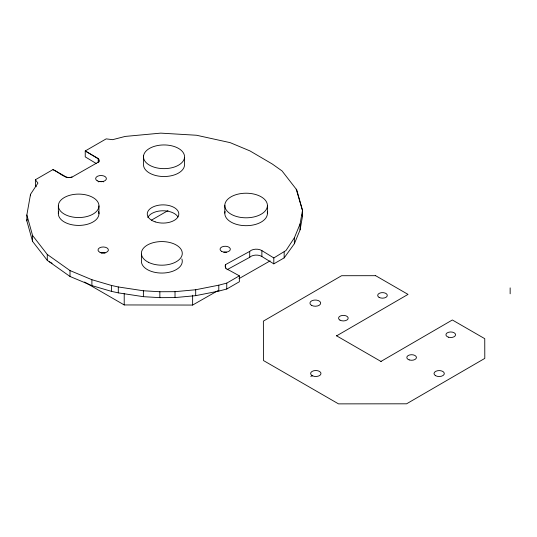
<?xml version="1.0" encoding="UTF-8"?>
<svg xmlns="http://www.w3.org/2000/svg" width="537" height="537" viewBox="0 0 537 537"><rect width="100%" height="100%" fill="white"/><g stroke="black" fill="none" stroke-linecap="round" stroke-linejoin="round"><path stroke-width="0.81" d="M96.17 163.47L85.242 156.871L85.242 150.964L106.178 138.875L112.636 139.674L125.195 136.425L160.731 133.129L196.535 135.25L230.165 142.647L249.96 150.91L272.286 164.013L282.053 170.941L296.773 189.903L302.492 210.423L302.492 216.33L300.089 229.816L294.363 243.744L284.167 257.881L273.81 263.855L273.81 257.948L261.875 250.604A7.525 4.343 0 0 0 249.705 251.403L225.533 264.613A8.505 4.914 0 0 0 229.259 270.279L239.368 275.837L239.368 281.744L226.755 289.027L218.787 291.088L195.696 295.659L175.022 297.579L159.858 297.652L143.386 296.679L118.294 292.86L111.407 291.343L91.894 285.61L70.005 276.474L47.283 260.358L32.569 241.395L26.85 220.882L26.85 214.975L30.528 194.3L37.919 183.104L35.402 179.734L52.948 169.605L64.118 175.774C66.111 177.875 69.501 178.002 72.086 177.035M26.85 220.882L27.132 219.291M300.089 229.816L300.089 223.916L302.492 210.423L296.189 189.152M273.81 257.948L285.993 250.511L294.363 237.837L300.089 223.916M336.618 335.847L408.026 294.39L375.289 275.488M380.948 361.435L452.355 319.978L484.75 338.679L484.797 358.394L406.59 403.804L338.518 403.871L263.499 360.562L263.372 321.119L341.586 275.716L375.632 275.689M151.441 220.15L168.021 210.578M26.85 214.975L32.569 235.488L47.283 254.451L70.005 270.567L91.894 279.71L111.407 285.436L118.294 286.953L143.386 290.772L159.858 291.745L175.022 291.672L195.696 289.752L218.787 285.181L226.755 283.12L239.368 275.837M310.802 376.471L312.071 375.732M84.544 282.032L124.215 304.942L192.629 305.063L217.975 290.618M238.978 278.643L270.118 260.888M226.997 269.722L249.705 257.31A7.525 4.343 0 0 1 261.875 256.511L273.81 263.855M99.023 161.812L98.264 158.576L85.242 150.964L98.224 158.804C99.681 159.798 98.989 161.845 97.566 162.55L72.2 177.009C64.89 179.593 59.164 171.968 52.948 169.605M336.37 335.699L381.142 361.549M49.196 261.626L52.082 263.298M36.241 186.769L35.402 185.641L35.402 179.734M302.022 214.753L302.492 216.33M510.15 287.886L510.15 293.793M294.363 237.837L294.363 243.744M284.167 251.974L284.167 257.881M267.413 205.772A21.305 12.297 0 0 1 235.072 216.028A21.305 12.297 0 0 1 235.857 194.73A21.305 12.297 0 0 1 267.413 205.772L267.413 213.652M261.875 250.604L261.875 256.511M249.705 251.403L249.705 257.31M226.755 283.12L226.755 289.027M225.533 264.613L225.533 268.305M224.815 205.248L224.815 213.122M218.787 285.181L218.787 291.088M195.696 289.752L195.696 295.659M192.629 295.222L192.629 305.063M184.5 157.609A20.534 11.854 0 0 1 152.562 166.631A20.534 11.854 0 0 1 154.985 146.151A20.534 11.854 0 0 1 184.5 157.609L184.5 165.483A20.534 11.854 0 0 1 162.61 176.498A20.534 11.854 0 0 1 143.533 163.859L143.533 155.985M175.022 291.672L175.022 297.579M159.858 291.745L159.858 297.652M143.386 290.772L143.386 296.679M141.432 254.169L141.432 262.043A20.446 11.807 0 0 0 164.523 272.957A20.446 11.807 0 0 0 181.882 258.941M124.215 293.457L124.215 304.942M118.294 286.953L118.294 292.86M111.407 285.436L111.407 291.343M98.956 205.899A20.305 11.727 0 0 1 68.394 215.941A20.305 11.727 0 0 1 68.608 195.636A20.305 11.727 0 0 1 98.956 205.899L98.956 213.773M98.795 159.543L98.795 161.758M98.224 158.804L98.224 162.496M91.894 279.71L91.894 285.61M70.005 270.567L70.005 276.474M58.345 205.752L58.345 213.625M47.283 254.451L47.283 260.358M32.569 235.488L32.569 241.395M30.528 194.3L30.528 195.777M267.292 212.041A21.305 12.297 0 0 1 245.664 225.681A21.305 12.297 0 0 1 225.057 211.524M98.593 211.477A20.305 11.727 0 0 1 78.53 225.419A20.305 11.727 0 0 1 58.761 211.336M98.325 181.821A5.383 3.108 0 0 1 103.708 181.821M223.835 252.262A5.155 2.974 0 0 1 226.5 252.256M101.137 253.128A5.195 3 0 0 1 105.111 253.088M147.803 217.525A15.781 9.109 0 0 1 162.53 210.779A15.781 9.109 0 0 1 177.989 216.955M148.373 262.264A20.446 11.807 0 0 0 181.895 255.672A20.446 11.807 0 0 0 155.24 242.207A20.446 11.807 0 0 0 148.373 262.264M221.58 251.343A5.155 2.974 0 0 0 230.185 249.98A5.155 2.974 0 0 0 223.835 246.355A5.155 2.974 0 0 0 221.58 251.343M100.11 252.383A5.195 3 0 0 0 108.36 250.316A5.195 3 0 0 0 101.137 247.221A5.195 3 0 0 0 100.11 252.383M97.21 180.808A5.383 3.108 0 0 0 106.219 179.412A5.383 3.108 0 0 0 99.62 175.606A5.383 3.108 0 0 0 97.21 180.808M155.153 221.862A15.781 9.109 0 0 0 178.821 213.974A15.781 9.109 0 0 0 155.153 206.087A15.781 9.109 0 0 0 155.153 221.862M312.709 375.92A5.195 3 0 0 0 320.958 373.853A5.195 3 0 0 0 313.736 370.758A5.195 3 0 0 0 312.709 375.92M435.541 375.672A5.155 2.974 0 0 0 444.153 374.309A5.155 2.974 0 0 0 437.796 370.684A5.155 2.974 0 0 0 435.541 375.672M311.514 305.331A5.383 3.108 0 0 0 320.522 303.935A5.383 3.108 0 0 0 313.923 300.129A5.383 3.108 0 0 0 311.514 305.331M339.955 320.119A4.82 2.786 0 0 0 348.023 318.871A4.82 2.786 0 0 0 342.116 315.461A4.82 2.786 0 0 0 339.955 320.119M409.207 359.904A4.82 2.786 0 0 0 416.443 357.488A4.82 2.786 0 0 0 409.207 355.078A4.82 2.786 0 0 0 409.207 359.904M379.082 297.364A4.82 2.786 0 0 0 387.15 296.115A4.82 2.786 0 0 0 381.243 292.705A4.82 2.786 0 0 0 379.082 297.364M448.335 337.162A4.82 2.786 0 0 0 455.571 334.752A4.82 2.786 0 0 0 448.335 332.336A4.82 2.786 0 0 0 448.335 337.162"/></g></svg>
